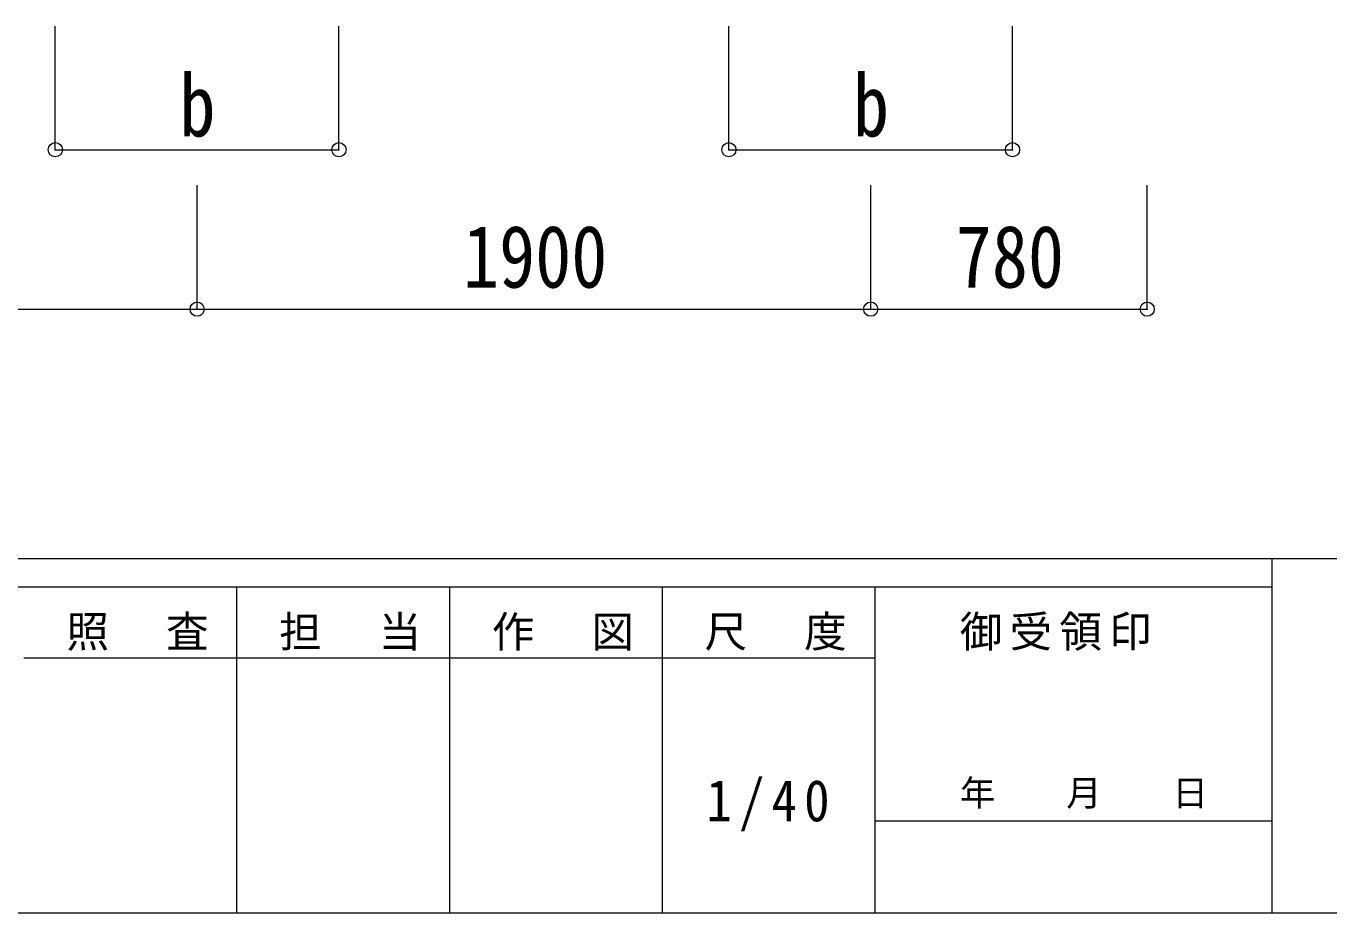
# Model space of a CAD drawing. Units: millimetres at full size, sheet at 1:40. Extents: x -11243 to 11243, y -7760 to 7760.
# Drawn here: x 3608 to 7283, y -7760 to -5257 of the extents above; entities that cross this region are included whole.
import ezdxf
from ezdxf.enums import TextEntityAlignment as Align

# ---------------------------------------------------------------- set-up
doc = ezdxf.new("R2010")
doc.units = ezdxf.units.MM
doc.header["$LTSCALE"] = 40
doc.header["$PDMODE"] = 32
doc.header["$PDSIZE"] = 40
for name, color, linetype, lineweight in [('0-3_ELV2', 7, 'Continuous', 9), ('0-6_OTH_LINE', 6, 'Continuous', 9), ('F-0_240', 7, 'Continuous', 9)]:
    doc.layers.add(name, color=color, linetype=linetype, lineweight=lineweight)
doc.styles.add('ＭＳ ゴシック', font='')
doc.styles.get('ＭＳ ゴシック').set_extended_font_data('MS Gothic')

msp = doc.modelspace()

# ---------------------------------------------------------------- linework, layer by layer
at = {"layer": '0-3_ELV2', "color": 6}
for p, q in [((3690.12, -5606.01), (3690.12, -5257.01)), ((4490.12, -5606.01), (4490.12, -5257.01)), ((5590.13, -5606.01), (5590.13, -5257.01)), ((6390.13, -5606.01), (6390.13, -5257.01)), ((3690.12, -5606.01), (4490.12, -5606.01)), ((5590.13, -5606.01), (6390.13, -5606.01)), ((4090.13, -6056.01), (4090.13, -5706.01)), ((5990.13, -6056.01), (5990.13, -5706.01)), ((6770.13, -6056.01), (6770.13, -5706.01))]:
    msp.add_line(p, q, dxfattribs=at)
for p in [(3690.12, -5606.01), (4490.12, -5606.01), (5590.13, -5606.01), (6390.13, -5606.01), (4090.13, -6056.01), (5990.13, -6056.01), (6770.13, -6056.01)]:
    msp.add_point(p, dxfattribs=at)
at = {"layer": '0-6_OTH_LINE'}
for p, q in [((2190.13, -6056.01), (4090.12, -6056.01)), ((4090.13, -6056.01), (5990.13, -6056.01)), ((5990.13, -6056.01), (6770.13, -6056.01))]:
    msp.add_line(p, q, dxfattribs=at)
at = {"layer": 'F-0_240', "color": 5}
for p, q in [((-11242.74, -6760), (10677.26, -6760)), ((7121.58, -6760), (7121.58, -7760)), ((-11242.74, -6840), (7121.58, -6840)), ((4201.58, -6840), (4201.58, -7760)), ((4801.58, -6840), (4801.58, -7760)), ((5401.58, -6840), (5401.58, -7760)), ((6001.58, -6840), (6001.58, -7760)), ((3601.58, -7040), (6001.58, -7040)), ((6001.58, -7500), (7121.58, -7500)), ((-11242.74, -7760), (10677.26, -7760))]:
    msp.add_line(p, q, dxfattribs=at)

# ---------------------------------------------------------------- texts
at = {"layer": '0-3_ELV2', "style": 'ＭＳ ゴシック', "width": 0.85}
for s, p in [('b', (4040.12, -5621.01)), ('b', (5940.13, -5621.01)), ('1900', (4840.13, -6048.01)), ('780', (6230.13, -6048.01))]:
    msp.add_text(s, height=176, dxfattribs=at).set_placement(p, align=Align.BOTTOM_LEFT)
at = {"layer": 'F-0_240', "style": 'ＭＳ ゴシック'}
msp.add_text('年\u3000\u3000月\u3000\u3000日', height=73.31, dxfattribs=at).set_placement((6241.58, -7480), align=Align.BOTTOM_LEFT)
at = {"layer": 'F-0_240', "attachment_point": 7, "style": 'ＭＳ ゴシック'}
for s, insert, char_height in [('\\T1.17;照\u3000査', (3721.58, -7020), 87.98), ('\\T1.17;尺\u3000度', (5521.58, -7020), 87.98), ('\\T1.17;御受領印', (6241.58, -7020), 87.98), ('\\T1.17;担\u3000当', (4321.58, -7020), 87.98), ('\\T1.17;作\u3000図', (4921.58, -7020), 87.98), ('\\T1.28;\\W0.9;1/40', (5526.58, -7530), 117.3)]:
    msp.add_mtext(s, dxfattribs=dict(at, insert=insert, char_height=char_height))

doc.saveas('drawing.dxf')
